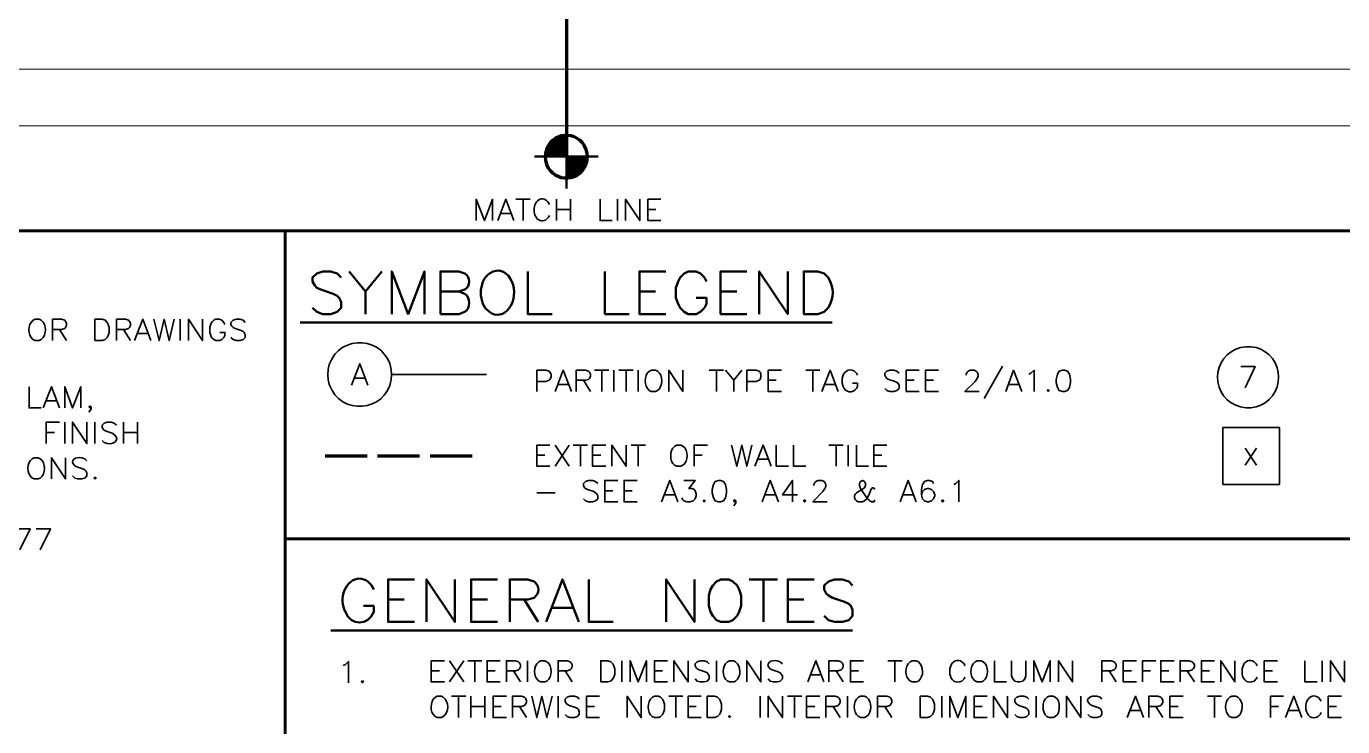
# Model space of a CAD drawing. Header units: inches. Extents: x 5 to 516, y -193 to 129.
# Drawn here: x 98.26 to 121.42, y 19.51 to 31.83 of the extents above; entities that cross this region are included whole.
import ezdxf

# ---------------------------------------------------------------- set-up
doc = ezdxf.new("R2010")
doc.units = ezdxf.units.IN
doc.header["$MEASUREMENT"] = 0
doc.linetypes.add('PDF_IMPORT', pattern=[1, 0.8, -0.2])
doc.layers.add('PDF_Geometry', color=7, linetype='Continuous')

msp = doc.modelspace()

# ---------------------------------------------------------------- linework, layer by layer
at = {"layer": 'PDF_Geometry', "lineweight": 70}
for points in [[(107.7603057, 94.4510047), (107.7603057, 29.5409993)], [(108.1103041, 29.4110026), (108.1269708, 29.474336), (108.1336375, 29.5410026), (108.1269708, 29.604336), (108.1103041, 29.6676693)], [(107.3903041, 29.604336), (107.3836374, 29.5410026), (107.3903041, 29.474336)]]:
    msp.add_lwpolyline(points, dxfattribs=at)
at = {"layer": 'PDF_Geometry', "lineweight": 15}
for points in [[(25.8702947, 31.0810011), (126.1436385, 31.0810011)], [(25.8702947, 30.0810011), (126.1436385, 30.0810011)]]:
    msp.add_lwpolyline(points, dxfattribs=at)
at = {"layer": 'PDF_Geometry', "lineweight": 50}
for points in [[(107.6103051, 29.8843356), (107.7603051, 29.8843356)], [(107.6503034, 29.9010016), (107.7603034, 29.9010016)], [(107.7603057, 30.1010019), (107.7603057, 28.9776686)], [(107.4003034, 29.6510016), (107.7603034, 29.6510016)], [(107.40364, 29.6643344), (107.7603067, 29.6643344)], [(107.4103064, 29.6810021), (107.7603064, 29.6810021)], [(107.4169728, 29.697668), (107.7603062, 29.697668)], [(107.4269724, 29.7110025), (107.7603057, 29.7110025)], [(107.4336388, 29.7276685), (107.7603055, 29.7276685)], [(107.4436384, 29.7443345), (107.7603051, 29.7443345)], [(107.453638, 29.7576673), (107.7603047, 29.7576673)], [(107.4669708, 29.774335), (107.7603041, 29.774335)], [(107.4803069, 29.7910027), (107.760307, 29.7910027)], [(107.4936397, 29.8043355), (107.7603064, 29.8043355)], [(107.5103057, 29.8210015), (107.7603057, 29.8210015)], [(107.5303049, 29.8376674), (107.7603049, 29.8376674)], [(107.5503041, 29.8510019), (107.7603041, 29.8510019)], [(107.5769731, 29.8676696), (107.7603064, 29.8676696)], [(107.1969716, 29.5410026), (108.3203049, 29.5410026)], [(107.3836374, 29.5710014), (107.7603041, 29.5710014)], [(107.3836374, 29.5543354), (107.7603041, 29.5543354)], [(107.3869706, 29.5876674), (107.760304, 29.5876674)], [(107.3903038, 29.6010019), (107.7603038, 29.6010019)], [(107.393637, 29.6176696), (107.7603037, 29.6176696)], [(107.3969736, 29.6343356), (107.760307, 29.6343356)], [(108.1336375, 29.524335), (107.7603041, 29.524335)], [(108.1336375, 29.5076673), (107.7603041, 29.5076673)], [(108.1303043, 29.4943345), (107.7603043, 29.4943345)], [(108.1269711, 29.4776685), (107.7603044, 29.4776685)], [(108.1269711, 29.4610025), (107.7603044, 29.4610025)], [(108.1203047, 29.447668), (107.7603047, 29.447668)], [(108.1169715, 29.431002), (107.7603048, 29.431002)], [(108.0736365, 29.3376674), (107.7603032, 29.3376674)], [(107.9069698, 29.197668), (107.7603032, 29.197668)], [(108.0503041, 29.3043354), (107.7603041, 29.3043354)], [(107.9669708, 29.2276685), (107.7603041, 29.2276685)], [(108.0369713, 29.2910026), (107.7603047, 29.2910026)], [(108.1136383, 29.4143343), (107.7603049, 29.4143343)], [(108.1069719, 29.4010016), (107.7603052, 29.4010016)], [(108.0236386, 29.2743349), (107.7603052, 29.2743349)], [(107.9403052, 29.2110025), (107.7603052, 29.2110025)], [(108.1003055, 29.3843356), (107.7603055, 29.3843356)], [(108.0936391, 29.3676696), (107.7603057, 29.3676696)], [(108.0069726, 29.2576673), (107.7603059, 29.2576673)], [(108.0836395, 29.3510019), (107.7603062, 29.3510019)], [(107.9869734, 29.2443345), (107.7603067, 29.2443345)], [(108.0636403, 29.3210014), (107.760307, 29.3210014)], [(107.8669715, 29.181002), (107.7603048, 29.181002)], [(103.7936374, 27.4143342), (103.7236374, 27.4843342), (103.6169707, 27.5210009), (103.4736374, 27.5210009), (103.3669707, 27.4843342), (103.2936374, 27.4143342), (103.2936374, 27.3410008), (103.330304, 27.2710008), (103.3669707, 27.2343342), (103.4369707, 27.2010008), (103.6536374, 27.1276675), (103.7236374, 27.0910008), (103.7603041, 27.0576675), (103.7936374, 26.9843342), (103.7936374, 26.8776675), (103.7236374, 26.8076675), (103.6169707, 26.7710008), (103.4736374, 26.7710008), (103.3669707, 26.8076675), (103.2936374, 26.8776675)], [(103.9369717, 27.5210016), (104.2236384, 27.1643349), (104.2236384, 26.7710015)], [(104.5103055, 27.5210016), (104.2236388, 27.1643349)], [(104.6869718, 26.7710015), (104.6869718, 27.5210016), (104.9736384, 26.7710015), (105.2603051, 27.5210016), (105.2603051, 26.7710015)], [(105.5436375, 26.7710015), (105.5436375, 27.5210016), (105.8669709, 27.5210016), (105.9736376, 27.4843349)], [(106.4736371, 27.5210016), (106.4036371, 27.4843349)], [(107.0803062, 27.5210016), (107.0803062, 26.7710015), (107.5103063, 26.7710015)], [(108.4369721, 27.5210016), (108.4369721, 26.7710015), (108.8669721, 26.7710015)], [(109.5103045, 26.7710015), (109.0436378, 26.7710015), (109.0436378, 27.5210016), (109.5103045, 27.5210016)], [(110.2236374, 27.3410004), (110.1869707, 27.4143338), (110.1169707, 27.4843338), (110.0436374, 27.5210005), (109.9036374, 27.5210005), (109.830304, 27.4843338), (109.760304, 27.4143338), (109.7236373, 27.3410004), (109.6869707, 27.2343338), (109.6869707, 27.0576671), (109.7236373, 26.9510004), (109.760304, 26.8776671), (109.830304, 26.8076671), (109.9036374, 26.7710004), (110.0436374, 26.7710004), (110.1169707, 26.8076671), (110.1869707, 26.8776671), (110.2236374, 26.9510004), (110.2236374, 27.0576671), (110.0436374, 27.0576671)], [(110.9369708, 26.7710015), (110.4736374, 26.7710015), (110.4736374, 27.5210016), (110.9369708, 27.5210016)], [(111.1536403, 26.7710015), (111.1536403, 27.5210016), (111.6536403, 26.7710015), (111.6536403, 27.5210016)], [(112.3669724, 26.8776682), (112.293639, 26.8076682), (112.1869724, 26.7710015), (111.9369723, 26.7710015), (111.9369723, 27.5210016), (112.1869724, 27.5210016), (112.293639, 27.4843349), (112.3669724, 27.4143349)], [(105.9736376, 27.2010016), (105.8669709, 27.1643349), (105.5436375, 27.1643349)], [(105.8669713, 27.1643342), (105.973638, 27.1276675)], [(109.0436378, 27.1643342), (109.3303045, 27.1643342)], [(110.4736374, 27.1643342), (110.7603041, 27.1643342)], [(105.973638, 26.8076675), (105.8669713, 26.7710008), (105.543638, 26.7710008)], [(103.0769727, 26.6210026), (112.43364, 26.6210026)], [(105.0836378, 21.3510012), (104.6203044, 21.3510012), (104.6203044, 22.1010013), (105.0836378, 22.1010013)], [(105.2969707, 21.3510012), (105.2969707, 22.1010013), (105.7969708, 21.3510012), (105.7969708, 22.1010013)], [(106.5469727, 21.3510012), (106.0836394, 21.3510012), (106.0836394, 22.1010013), (106.5469727, 22.1010013)], [(106.7636389, 21.3510012), (106.7636389, 22.1010013), (107.0836389, 22.1010013), (107.1903056, 22.0643346)], [(107.40364, 21.3510012), (107.6903067, 22.1010013), (107.9769734, 21.3510012)], [(108.1536401, 22.1010013), (108.1536401, 21.3510012), (108.5836401, 21.3510012)], [(109.5136391, 21.3510012), (109.5136391, 22.1010013), (110.0136391, 21.3510012), (110.0136391, 22.1010013)], [(110.9769706, 22.1010013), (111.4769707, 22.1010013)], [(111.2269707, 22.1010013), (111.2269707, 21.3510012)], [(112.120307, 21.3510012), (111.6536403, 21.3510012), (111.6536403, 22.1010013), (112.120307, 22.1010013)], [(112.7969713, 21.9943339), (112.7269713, 22.0643339), (112.6203046, 22.1010006), (112.4769713, 22.1010006), (112.3703046, 22.0643339), (112.2969713, 21.9943339), (112.2969713, 21.9210005), (112.333638, 21.8510005), (112.3703046, 21.8143339), (112.4403046, 21.7776672), (112.653638, 21.7076672), (112.7269713, 21.6710005), (112.763638, 21.6343339), (112.7969713, 21.5643339), (112.7969713, 21.4576672), (112.7269713, 21.3843338), (112.6203046, 21.3510005), (112.4769713, 21.3510005), (112.3703046, 21.3843338), (112.2969713, 21.4576672)], [(107.1903056, 21.7776679), (107.0836389, 21.7443346), (106.7636389, 21.7443346)], [(104.3703044, 21.5276668), (104.3703044, 21.6343335), (104.1903044, 21.6343335)], [(104.6203044, 21.7443339), (104.9036378, 21.7443339)], [(106.0836394, 21.7443339), (106.370306, 21.7443339)], [(107.0136389, 21.7443339), (107.2636389, 21.3510005)], [(107.5136389, 21.6010013), (107.8703056, 21.6010013)], [(111.6536403, 21.7443339), (111.940307, 21.7443339)], [(103.6136379, 21.2010023), (112.7936389, 21.2010023)]]:
    msp.add_lwpolyline(points, dxfattribs=at)
for points in [[(108.1336391, 29.5410026), (107.7603057, 29.5410026)], [(110.4769706, 22.1010013), (110.4036373, 22.0643346), (110.3336372, 21.9943346), (110.2969706, 21.9210013), (110.2636372, 21.8143346), (110.2636372, 21.6343346), (110.2969706, 21.5276679), (110.3336372, 21.4576679), (110.4036373, 21.3843346), (110.4769706, 21.3510012), (110.6203039, 21.3510012), (110.6903039, 21.3843346), (110.7636373, 21.4576679), (110.7969706, 21.5276679), (110.8336373, 21.6343346), (110.8336373, 21.8143346), (110.7969706, 21.9210013), (110.7636373, 21.9943346), (110.6903039, 22.0643346), (110.6203039, 22.1010013)]]:
    msp.add_lwpolyline(points, close=True, dxfattribs=at)
at = {"layer": 'PDF_Geometry', "lineweight": 35}
for points in [[(106.1736391, 28.4143343), (106.1736391, 28.791001), (106.3169724, 28.4143343), (106.4603058, 28.791001), (106.4603058, 28.4143343)], [(106.550304, 28.4143343), (106.6936374, 28.791001), (106.8336374, 28.4143343)], [(106.8703046, 28.7910026), (107.1203046, 28.7910026)], [(106.9969729, 28.7910026), (106.9969729, 28.4143359)], [(107.5836395, 28.7910026), (107.5836395, 28.4143359)], [(107.8336395, 28.7910026), (107.8336395, 28.4143359)], [(108.3536387, 28.7910026), (108.3536387, 28.4143359), (108.5669721, 28.4143359)], [(108.6569699, 28.7910026), (108.6569699, 28.4143359)], [(108.8003042, 28.4143343), (108.8003042, 28.791001), (109.0503042, 28.4143343), (109.0503042, 28.791001)], [(109.4236385, 28.4143343), (109.1936385, 28.4143343), (109.1936385, 28.791001), (109.4236385, 28.791001)], [(106.6036386, 28.5410026), (106.7803053, 28.5410026)], [(107.5836395, 28.6110014), (107.8336395, 28.6110014)], [(109.1936385, 28.6110014), (109.3336385, 28.6110014)], [(98.5169724, 26.6610002), (98.483639, 26.6776669), (98.4103057, 26.6776669), (98.373639, 26.6610002), (98.3403057, 26.6243336)], [(98.7136369, 26.3043352), (98.7136369, 26.6776685), (98.8736369, 26.6776685), (98.9303035, 26.6610019), (98.9469702, 26.6410019), (98.9636369, 26.6076685), (98.9636369, 26.5710019), (98.9469702, 26.5343352), (98.9303035, 26.5176685), (98.8736369, 26.5010019), (98.7136369, 26.5010019)], [(99.8403052, 26.3043352), (99.8403052, 26.6776685), (100.0003053, 26.6776685), (100.0536386, 26.6610019), (100.0703053, 26.6410019), (100.0903053, 26.6076685), (100.0903053, 26.5710019), (100.0703053, 26.5343352), (100.0536386, 26.5176685), (100.0003053, 26.5010019), (99.8403052, 26.5010019)], [(100.1603058, 26.3043352), (100.3036392, 26.6776685), (100.4469725, 26.3043352)], [(100.5003056, 26.6776669), (100.5903056, 26.3043336), (100.6803056, 26.6776669), (100.7669723, 26.3043336), (100.8569723, 26.6776669)], [(100.963637, 26.6776669), (100.963637, 26.3043336)], [(101.1069713, 26.3043352), (101.1069713, 26.6776685), (101.3569714, 26.3043352), (101.3569714, 26.6776685)], [(101.7503057, 26.5876672), (101.733639, 26.6243339), (101.6969723, 26.6610005)], [(102.1069714, 26.6243357), (102.0703047, 26.6610024), (102.0169714, 26.6776691), (101.9469714, 26.6776691), (101.8936381, 26.6610024), (101.8569714, 26.6243357), (101.8569714, 26.5876691), (101.8736381, 26.5543357), (101.8936381, 26.5343357), (101.9303047, 26.5176691), (102.0369714, 26.4810024), (102.0703047, 26.4643357), (102.0903047, 26.4476691), (102.1069714, 26.4110024), (102.1069714, 26.3576691), (102.0703047, 26.3210024), (102.0169714, 26.3043357), (101.9469714, 26.3043357), (101.8936381, 26.3210024), (101.8569714, 26.3576691)], [(98.8403052, 26.5010006), (98.9636385, 26.304334)], [(99.963637, 26.5010006), (100.0903036, 26.304334)], [(100.213637, 26.4276669), (100.393637, 26.4276669)], [(101.483639, 26.5343338), (101.483639, 26.4476672), (101.5003057, 26.3910005), (101.5169723, 26.3576672), (101.553639, 26.3210005), (101.5903057, 26.3043338), (101.6603057, 26.3043338), (101.6969723, 26.3210005), (101.733639, 26.3576672), (101.7503057, 26.3910005), (101.7503057, 26.4476672), (101.6603057, 26.4476672)], [(98.4103057, 26.3043336), (98.483639, 26.3043336), (98.5169724, 26.3210002)], [(103.58697, 25.5310023), (103.56697, 25.617669), (103.5603034, 25.707669), (103.56697, 25.7943357), (103.58697, 25.8810024)], [(103.9803067, 25.5176682), (104.12364, 25.8943349), (104.2669734, 25.5176682)], [(104.6769701, 25.7943357), (104.6836367, 25.707669), (104.6769701, 25.617669)], [(107.2403031, 25.4076676), (107.2403031, 25.781001), (107.4003031, 25.781001), (107.4536365, 25.7643343), (107.4703031, 25.7476677), (107.4903031, 25.711001), (107.4903031, 25.6576676), (107.4703031, 25.621001), (107.4536365, 25.6043343), (107.4003031, 25.5843343), (107.2403031, 25.5843343)], [(107.5603037, 25.4076676), (107.703637, 25.781001), (107.8469704, 25.4076676)], [(107.9336388, 25.4076676), (107.9336388, 25.781001), (108.0969722, 25.781001), (108.1503055, 25.7643343), (108.1669722, 25.7476677), (108.1836388, 25.711001), (108.1836388, 25.6743343), (108.1669722, 25.6376676), (108.1503055, 25.621001), (108.0969722, 25.6043343), (107.9336388, 25.6043343)], [(108.2569726, 25.7810011), (108.5069726, 25.7810011)], [(108.3803043, 25.7810011), (108.3803043, 25.4076677)], [(108.5969723, 25.7810011), (108.5969723, 25.4076677)], [(108.6836389, 25.7810011), (108.9336389, 25.7810011)], [(108.8103038, 25.7810011), (108.8103038, 25.4076677)], [(109.0236386, 25.7810011), (109.0236386, 25.4076677)], [(109.3636393, 25.7643344), (109.3269727, 25.7810011), (109.2569727, 25.7810011), (109.220306, 25.7643344), (109.1836393, 25.7276677)], [(109.5603039, 25.4076676), (109.5603039, 25.781001), (109.8103039, 25.4076676), (109.8103039, 25.781001)], [(110.2736387, 25.7810011), (110.5236388, 25.7810011)], [(110.4003037, 25.7810011), (110.4003037, 25.4076677)], [(110.5603039, 25.7810011), (110.7036373, 25.6043344), (110.7036373, 25.4076677)], [(110.8469725, 25.7810011), (110.7036392, 25.6043344)], [(110.9336391, 25.4076676), (110.9336391, 25.781001), (111.0969724, 25.781001), (111.1503057, 25.7643343), (111.1669724, 25.7476677), (111.1836391, 25.711001), (111.1836391, 25.6576676), (111.1669724, 25.621001), (111.1503057, 25.6043343), (111.0969724, 25.5843343), (110.9336391, 25.5843343)], [(111.5436373, 25.4076676), (111.310304, 25.4076676), (111.310304, 25.781001), (111.5436373, 25.781001)], [(111.9703043, 25.7810011), (112.2203043, 25.7810011)], [(112.0969726, 25.7810011), (112.0969726, 25.4076677)], [(112.2569729, 25.4076676), (112.4003063, 25.781001), (112.5436396, 25.4076676)], [(112.8803047, 25.6943345), (112.863638, 25.7276679), (112.8269713, 25.7643345)], [(113.6136387, 25.7276682), (113.5769721, 25.7643349), (113.5236387, 25.7810015), (113.4536387, 25.7810015), (113.4003054, 25.7643349), (113.3636387, 25.7276682), (113.3636387, 25.6943349), (113.3803054, 25.6576682), (113.4003054, 25.6376682), (113.4336387, 25.6210015), (113.5436387, 25.5843349), (113.5769721, 25.5676682), (113.5969721, 25.5510015), (113.6136387, 25.5143348), (113.6136387, 25.4610015), (113.5769721, 25.4243348), (113.5236387, 25.4076682), (113.4536387, 25.4076682), (113.4003054, 25.4243348), (113.3636387, 25.4610015)], [(113.9703037, 25.4076676), (113.7403036, 25.4076676), (113.7403036, 25.781001), (113.9703037, 25.781001)], [(114.3103069, 25.4076676), (114.0769736, 25.4076676), (114.0769736, 25.781001), (114.3103069, 25.781001)], [(114.7936383, 25.6943345), (114.7936383, 25.7110012), (114.810305, 25.7476679), (114.8269716, 25.7643345), (114.8636383, 25.7810012), (114.9336383, 25.7810012), (114.970305, 25.7643345), (114.990305, 25.7476679), (115.0069716, 25.7110012), (115.0069716, 25.6743345), (114.990305, 25.6376679), (114.9536383, 25.5843345), (114.7736383, 25.4076678), (115.0236383, 25.4076678)], [(115.4336394, 25.8543348), (115.1136394, 25.2810014)], [(115.4903038, 25.4076676), (115.6303038, 25.781001), (115.7736371, 25.4076676)], [(115.9003041, 25.7110022), (115.9336374, 25.7276689), (115.9903041, 25.7810022), (115.9903041, 25.4076688)], [(119.7036389, 25.4710018), (119.8803056, 25.8443351), (119.6303056, 25.8443351)], [(98.3036366, 25.491001), (98.3036366, 25.1176676), (98.5169699, 25.1176676)], [(98.5536366, 25.1176692), (98.6969699, 25.4910026), (98.8403033, 25.1176692)], [(98.9303049, 25.1176692), (98.9303049, 25.4910026), (99.0703049, 25.1176692), (99.2136383, 25.4910026), (99.2136383, 25.1176692)], [(104.0336378, 25.6443349), (104.2103045, 25.6443349)], [(106.3536386, 25.707669), (104.6836385, 25.707669)], [(107.6136383, 25.531001), (107.7936383, 25.531001)], [(108.0603037, 25.6043348), (108.1836371, 25.4076681)], [(111.310304, 25.6043348), (111.4536373, 25.6043348)], [(112.3103041, 25.531001), (112.4903041, 25.531001)], [(112.613638, 25.6376679), (112.613638, 25.5510012), (112.6303046, 25.4976678)], [(112.863638, 25.4610012), (112.8803047, 25.4976678), (112.8803047, 25.5510012), (112.793638, 25.5510012)], [(113.7403036, 25.6043348), (113.8803037, 25.6043348)], [(114.0769736, 25.6043348), (114.2203069, 25.6043348)], [(115.5436383, 25.531001), (115.720305, 25.531001)], [(109.2569727, 25.4076677), (109.3269727, 25.4076677), (109.3636393, 25.4243344)], [(98.6069711, 25.2410009), (98.7869712, 25.2410009)], [(99.3936364, 25.1343352), (99.3736364, 25.1176686), (99.3569697, 25.1343352), (99.3736364, 25.1510019), (99.3936364, 25.1343352), (99.3936364, 25.0976686), (99.3736364, 25.0643352), (99.3569697, 25.0443352)], [(98.6069711, 24.4910009), (98.6069711, 24.8676676), (98.8403045, 24.8676676)], [(98.9303049, 24.8676692), (98.9303049, 24.4910025)], [(99.070306, 24.4910009), (99.070306, 24.8676676), (99.320306, 24.4910009), (99.320306, 24.8676676)], [(99.4636369, 24.8676692), (99.4636369, 24.4910025)], [(99.8403052, 24.8143347), (99.8036386, 24.847668), (99.7503052, 24.867668), (99.6803052, 24.867668), (99.6236386, 24.847668), (99.5903052, 24.8143347), (99.5903052, 24.777668), (99.6069719, 24.7410013), (99.6236386, 24.7243346), (99.6603052, 24.707668), (99.7669719, 24.6710013)], [(99.963637, 24.8676692), (99.963637, 24.4910025)], [(100.213637, 24.8676692), (100.213637, 24.4910025)], [(98.6069711, 24.687668), (98.7503045, 24.687668)], [(99.963637, 24.687668), (100.213637, 24.687668)], [(99.6803052, 24.4910013), (99.6236386, 24.5110013), (99.5903052, 24.5443346)], [(107.4703031, 24.0910002), (107.2403031, 24.0910002), (107.2403031, 24.4643335), (107.4703031, 24.4643335)], [(107.5603037, 24.4643353), (107.8103037, 24.0910019)], [(107.8103037, 24.4643353), (107.5603037, 24.0910019)], [(107.8803043, 24.4643353), (108.1303043, 24.4643353)], [(108.0069726, 24.4643353), (108.0069726, 24.0910019)], [(108.4536374, 24.0910002), (108.220304, 24.0910002), (108.220304, 24.4643335), (108.4536374, 24.4643335)], [(108.5603038, 24.0910002), (108.5603038, 24.4643335), (108.8103038, 24.0910002), (108.8103038, 24.4643335)], [(108.9003035, 24.4643353), (109.1503036, 24.4643353)], [(109.0236386, 24.4643353), (109.0236386, 24.0910019)], [(109.8103048, 24.4476686), (109.7736382, 24.4643353), (109.7036381, 24.4643353), (109.6669715, 24.4476686), (109.6303048, 24.411002)], [(110.0069727, 24.0910002), (110.0069727, 24.4643335), (110.2403061, 24.4643335)], [(110.6669731, 24.4643353), (110.7569731, 24.0910019), (110.8469731, 24.4643353), (110.9336397, 24.0910019), (111.0236397, 24.4643353)], [(111.0769734, 24.0910002), (111.2203067, 24.4643335), (111.36364, 24.0910002)], [(111.4536383, 24.4643353), (111.4536383, 24.0910019), (111.6669716, 24.0910019)], [(111.7569729, 24.4643353), (111.7569729, 24.0910019), (111.9703062, 24.0910019)], [(112.3803046, 24.4643353), (112.6303046, 24.4643353)], [(112.5069729, 24.4643353), (112.5069729, 24.0910019)], [(112.7203044, 24.4643353), (112.7203044, 24.0910019)], [(112.8636387, 24.4643353), (112.8636387, 24.0910019), (113.076972, 24.0910019)], [(113.4003066, 24.0910002), (113.1669733, 24.0910002), (113.1669733, 24.4643335), (113.4003066, 24.4643335)], [(119.7036389, 24.4110007), (119.903639, 24.1110007)], [(119.9036393, 24.4110007), (119.7036393, 24.1110007)], [(98.500303, 24.2243342), (98.4636363, 24.2410009), (98.3936363, 24.2410009), (98.3569696, 24.2243342), (98.320303, 24.1876675)], [(98.6969709, 23.8676691), (98.6969709, 24.2410025), (98.9469709, 23.8676691), (98.9469709, 24.2410025)], [(99.1069727, 24.097668), (99.1436393, 24.0810013), (99.250306, 24.0443347), (99.2869727, 24.027668), (99.3036394, 24.0110013), (99.320306, 23.9743347), (99.320306, 23.9210013), (99.2869727, 23.8843346), (99.2336393, 23.867668), (99.160306, 23.867668), (99.1069727, 23.8843346), (99.070306, 23.9210013)], [(99.320306, 24.187668), (99.2869727, 24.2243347), (99.2336393, 24.2410013)], [(107.2403031, 24.287669), (107.3803031, 24.287669)], [(108.220304, 24.287669), (108.3636374, 24.287669)], [(109.7036381, 24.0910019), (109.7736382, 24.0910019), (109.8103048, 24.1076686)], [(110.0069727, 24.287669), (110.1503061, 24.287669)], [(111.1303045, 24.2143353), (111.3103045, 24.2143353)], [(113.1669733, 24.287669), (113.3103066, 24.287669)], [(98.3936363, 23.8676675), (98.4636363, 23.8676675), (98.500303, 23.8843342)], [(108.3103038, 23.787669), (108.2736371, 23.8210023), (108.2203037, 23.8410023), (108.1503037, 23.8410023), (108.0969704, 23.8210023), (108.0603037, 23.787669), (108.0603037, 23.7510023), (108.0769704, 23.7143357), (108.0969704, 23.697669), (108.1303037, 23.6810023), (108.2403037, 23.6443356), (108.2736371, 23.6243356), (108.2936371, 23.607669), (108.3103038, 23.5710023), (108.3103038, 23.517669), (108.2736371, 23.4843356), (108.2203037, 23.4643356), (108.1503037, 23.4643356), (108.0969704, 23.4843356), (108.0603037, 23.517669)], [(108.6669722, 23.4643352), (108.4336389, 23.4643352), (108.4336389, 23.8410019), (108.6669722, 23.8410019)], [(108.4336389, 23.6610007), (108.5769722, 23.6610007)], [(109.006972, 23.4643352), (108.7736386, 23.4643352), (108.7736386, 23.8410019), (109.006972, 23.8410019)], [(108.7736386, 23.6610007), (108.916972, 23.6610007)], [(109.4336389, 23.4643352), (109.5769723, 23.8410019), (109.7203056, 23.4643352)], [(109.8269733, 23.8410002), (110.0236399, 23.8410002), (109.9169733, 23.6976668), (109.9703066, 23.6976668), (110.0069733, 23.6810001), (110.0236399, 23.6610001), (110.0436399, 23.6076668), (110.0436399, 23.5710001), (110.0236399, 23.5176668), (109.9903066, 23.4843335), (109.9336399, 23.4643335), (109.8803066, 23.4643335), (109.8269733, 23.4843335), (109.8103066, 23.5010001), (109.7936399, 23.5376668)], [(111.2036383, 23.4643352), (111.3469716, 23.8410019), (111.490305, 23.4643352)], [(111.7403035, 23.4643335), (111.7403035, 23.8410002), (111.5603035, 23.5910001), (111.8269702, 23.5910001)], [(112.1136386, 23.7510004), (112.1136386, 23.7676671), (112.1303053, 23.8043338), (112.1503053, 23.8210004), (112.1836386, 23.8410004), (112.256972, 23.8410004), (112.2936386, 23.8210004), (112.3103053, 23.8043338), (112.326972, 23.7676671), (112.326972, 23.7343338), (112.3103053, 23.6976671), (112.2736386, 23.6443337), (112.0969719, 23.4643337), (112.346972, 23.4643337)], [(113.1836392, 23.6810016), (113.1836392, 23.6976682), (113.1669726, 23.7143349), (113.1503059, 23.7143349), (113.1303059, 23.6976682), (113.1136392, 23.6610016), (113.0769726, 23.5710016), (113.0436392, 23.5176682), (113.0069726, 23.4843349), (112.9703059, 23.4643349), (112.9003059, 23.4643349), (112.8636392, 23.4843349), (112.8469725, 23.5010016), (112.8269725, 23.5376682), (112.8269725, 23.5710016), (112.8469725, 23.6076682), (112.8636392, 23.6243349), (112.9903059, 23.6976682), (113.0069726, 23.7143349), (113.0236392, 23.7510016), (113.0236392, 23.7876682), (113.0069726, 23.8210016), (112.9703059, 23.8410016), (112.9336392, 23.8210016), (112.9169726, 23.7876682), (112.9169726, 23.7510016), (112.9336392, 23.6976682), (112.9703059, 23.6443349), (113.0603059, 23.5176682), (113.0969726, 23.4843349), (113.1303059, 23.4643349), (113.1669726, 23.4643349), (113.1836392, 23.4843349), (113.1836392, 23.5010016)], [(113.6303047, 23.4643352), (113.7736381, 23.8410019), (113.9169714, 23.4643352)], [(114.2203045, 23.787669), (114.2036378, 23.8210023), (114.1503045, 23.8410023), (114.1136378, 23.8410023), (114.0603045, 23.8210023), (114.0236378, 23.767669), (114.0069711, 23.6810023), (114.0069711, 23.5910023), (114.0236378, 23.517669), (114.0603045, 23.4843356), (114.1136378, 23.4643356), (114.1303045, 23.4643356), (114.1836378, 23.4843356), (114.2203045, 23.517669), (114.2403045, 23.5710023), (114.2403045, 23.5910023), (114.2203045, 23.6443356), (114.1836378, 23.6810023), (114.1303045, 23.697669), (114.1136378, 23.697669), (114.0603045, 23.6810023), (114.0236378, 23.6443356), (114.0069711, 23.5910023)], [(114.5769736, 23.7676681), (114.6136403, 23.7876681), (114.6669736, 23.8410014), (114.6669736, 23.4643348)], [(107.2403031, 23.6243355), (107.5603032, 23.6243355)], [(109.4903033, 23.5910001), (109.66697, 23.5910001)], [(110.7403034, 23.4843344), (110.7203034, 23.4643344), (110.7036367, 23.4843344), (110.7203034, 23.5010011), (110.7403034, 23.4843344), (110.7403034, 23.4476677), (110.7203034, 23.4110011), (110.7036367, 23.3943344)], [(111.2569728, 23.5910001), (111.4336395, 23.5910001)], [(113.6836393, 23.5910001), (113.8636393, 23.5910001)], [(98.1436363, 22.617669), (98.320303, 22.9910024), (98.0703029, 22.9910024)], [(98.5003054, 22.617669), (98.6803054, 22.9910024), (98.4303054, 22.9910024)], [(103.8336392, 20.5843335), (103.8703058, 20.6043335), (103.9236392, 20.6576668), (103.9236392, 20.2810001)], [(105.6136374, 20.2943351), (105.3803041, 20.2943351), (105.3803041, 20.6676685), (105.6136374, 20.6676685)], [(105.7036378, 20.6676668), (105.9536378, 20.2943335)], [(105.9536378, 20.6676668), (105.7036378, 20.2943335)], [(106.0236384, 20.6676668), (106.2736384, 20.6676668)], [(106.1503033, 20.6676668), (106.1503033, 20.2943335)], [(106.5936382, 20.2943351), (106.3636382, 20.2943351), (106.3636382, 20.6676685), (106.5936382, 20.6676685)], [(106.7036379, 20.2943351), (106.7036379, 20.6676685), (106.8636379, 20.6676685), (106.9169713, 20.6510018), (106.9336379, 20.6310018), (106.9536379, 20.5976685), (106.9536379, 20.5610018), (106.9336379, 20.5243351), (106.9169713, 20.5076685), (106.8636379, 20.4910018), (106.7036379, 20.4910018)], [(107.076973, 20.6676668), (107.076973, 20.2943335)], [(107.4169703, 20.6510002), (107.3803037, 20.6676668), (107.3103037, 20.6676668), (107.273637, 20.6510002), (107.2369703, 20.6143335)], [(107.6136383, 20.2943351), (107.6136383, 20.6676685), (107.7736383, 20.6676685), (107.8269716, 20.6510018), (107.8436383, 20.6310018), (107.8636383, 20.5976685), (107.8636383, 20.5610018), (107.8436383, 20.5243351), (107.8269716, 20.5076685), (107.7736383, 20.4910018), (107.6136383, 20.4910018)], [(108.7369734, 20.6676668), (108.7369734, 20.2943335)], [(108.8803043, 20.2943351), (108.8803043, 20.6676685), (109.0236377, 20.2943351), (109.166971, 20.6676685), (109.166971, 20.2943351)], [(109.5403039, 20.2943351), (109.3103038, 20.2943351), (109.3103038, 20.6676685), (109.5403039, 20.6676685)], [(109.6503036, 20.2943351), (109.6503036, 20.6676685), (109.9003036, 20.2943351), (109.9003036, 20.6676685)], [(110.2736387, 20.614334), (110.2369721, 20.6510006), (110.1836387, 20.6676673), (110.1136387, 20.6676673), (110.0603054, 20.6510006), (110.0236387, 20.614334), (110.0236387, 20.5776673), (110.0403054, 20.544334), (110.0603054, 20.524334), (110.0936387, 20.5076673), (110.2036387, 20.4710006), (110.2369721, 20.454334), (110.2569721, 20.434334), (110.2736387, 20.4010006), (110.2736387, 20.3476673), (110.2369721, 20.3110006), (110.1836387, 20.294334), (110.1136387, 20.294334), (110.0603054, 20.3110006), (110.0236387, 20.3476673)], [(110.4003037, 20.6676668), (110.4003037, 20.2943335)], [(110.7369712, 20.6510002), (110.7036378, 20.6676668), (110.6303045, 20.6676668), (110.5936378, 20.6510002), (110.5603045, 20.6143335)], [(110.9336391, 20.2943351), (110.9336391, 20.6676685), (111.1836391, 20.2943351), (111.1836391, 20.6676685)], [(111.560304, 20.614334), (111.5236373, 20.6510006), (111.470304, 20.6676673)], [(112.0069729, 20.2943351), (112.1503062, 20.6676685), (112.2903062, 20.2943351)], [(112.3803046, 20.2943351), (112.3803046, 20.6676685), (112.5403046, 20.6676685), (112.593638, 20.6510018), (112.613638, 20.6310018), (112.6303046, 20.5976685), (112.6303046, 20.5610018), (112.613638, 20.5243351), (112.593638, 20.5076685), (112.5403046, 20.4910018), (112.3803046, 20.4910018)], [(112.986973, 20.2943351), (112.7569729, 20.2943351), (112.7569729, 20.6676685), (112.986973, 20.6676685)], [(113.4169733, 20.6676668), (113.6669733, 20.6676668)], [(113.540305, 20.6676668), (113.540305, 20.2943335)], [(113.9536396, 20.6510002), (113.9169729, 20.6676668), (113.8436396, 20.6676668), (113.8103062, 20.6510002), (113.7736396, 20.6143335)], [(115.0936406, 20.6510002), (115.0603073, 20.6676668), (114.9869739, 20.6676668), (114.9536406, 20.6510002), (114.9169739, 20.6143335)], [(115.2903051, 20.6676668), (115.2903051, 20.2943335), (115.5069718, 20.2943335)], [(115.5936397, 20.6676668), (115.5936397, 20.4010002), (115.6136397, 20.3476668), (115.6503064, 20.3110001), (115.7036397, 20.2943335), (115.736973, 20.2943335), (115.7903064, 20.3110001), (115.8269731, 20.3476668), (115.8436397, 20.4010002), (115.8436397, 20.6676668)], [(115.986974, 20.2943351), (115.986974, 20.6676685), (116.1303074, 20.2943351), (116.2736407, 20.6676685), (116.2736407, 20.2943351)], [(116.4169735, 20.2943351), (116.4169735, 20.6676685), (116.6669735, 20.2943351), (116.6669735, 20.6676685)], [(117.1836396, 20.2943351), (117.1836396, 20.6676685), (117.3436396, 20.6676685), (117.4003062, 20.6510018), (117.4169729, 20.6310018), (117.4336396, 20.5976685), (117.4336396, 20.5610018), (117.4169729, 20.5243351), (117.4003062, 20.5076685), (117.3436396, 20.4910018), (117.1836396, 20.4910018)], [(117.7903045, 20.2943351), (117.5603045, 20.2943351), (117.5603045, 20.6676685), (117.7903045, 20.6676685)], [(117.9003043, 20.2943351), (117.9003043, 20.6676685), (118.1303043, 20.6676685)], [(118.4536382, 20.2943351), (118.2203048, 20.2943351), (118.2203048, 20.6676685), (118.4536382, 20.6676685)], [(118.5603063, 20.2943351), (118.5603063, 20.6676685), (118.7203063, 20.6676685), (118.7736396, 20.6510018), (118.7903063, 20.6310018), (118.8103063, 20.5976685), (118.8103063, 20.5610018), (118.7903063, 20.5243351), (118.7736396, 20.5076685), (118.7203063, 20.4910018), (118.5603063, 20.4910018)], [(119.1669731, 20.2943351), (118.9336397, 20.2943351), (118.9336397, 20.6676685), (119.1669731, 20.6676685)], [(119.2736395, 20.2943351), (119.2736395, 20.6676685), (119.5236395, 20.2943351), (119.5236395, 20.6676685)], [(120.2736389, 20.2943351), (120.0403055, 20.2943351), (120.0403055, 20.6676685), (120.2736389, 20.6676685)], [(120.7569736, 20.6676668), (120.7569736, 20.2943335), (120.9703069, 20.2943335)], [(121.0603065, 20.6676668), (121.0603065, 20.2943335)], [(121.2036391, 20.2943351), (121.2036391, 20.6676685), (121.4536391, 20.2943351), (121.4536391, 20.6676685)], [(105.3803041, 20.4910006), (105.5236374, 20.4910006)], [(106.3636382, 20.4910006), (106.5069715, 20.4910006)], [(106.826973, 20.4910006), (106.9536397, 20.2943339)], [(107.7369734, 20.4910006), (107.86364, 20.2943339)], [(109.3103038, 20.4910006), (109.4536372, 20.4910006)], [(111.3436373, 20.524334), (111.380304, 20.5076673), (111.4869707, 20.4710006), (111.5236373, 20.454334), (111.540304, 20.434334), (111.560304, 20.4010006), (111.560304, 20.3476673), (111.5236373, 20.3110006), (111.470304, 20.294334), (111.400304, 20.294334), (111.3436373, 20.3110006), (111.310304, 20.3476673)], [(112.0603041, 20.4176668), (112.2369707, 20.4176668)], [(112.5069729, 20.4910006), (112.6303063, 20.2943339)], [(112.7569729, 20.4910006), (112.9003063, 20.4910006)], [(117.3103045, 20.4910006), (117.4336378, 20.2943339)], [(117.5603045, 20.4910006), (117.7036378, 20.4910006)], [(117.9003043, 20.4910006), (118.0403043, 20.4910006)], [(118.2203048, 20.4910006), (118.3636382, 20.4910006)], [(118.6836397, 20.4910006), (118.8103064, 20.2943339)], [(118.9336397, 20.4910006), (119.076973, 20.4910006)], [(120.0403055, 20.4910006), (120.1836389, 20.4910006)], [(107.3103037, 20.2943335), (107.3803037, 20.2943335), (107.4169703, 20.3110001)], [(110.6303045, 20.2943335), (110.7036378, 20.2943335), (110.7369712, 20.3110001)], [(113.8436396, 20.2943335), (113.9169729, 20.2943335), (113.9536396, 20.3110001)], [(114.7203058, 20.3110004), (114.7569724, 20.3476671), (114.7736391, 20.3810004)], [(114.9869739, 20.2943335), (115.0603073, 20.2943335), (115.0936406, 20.3110001)], [(119.8636405, 20.3110004), (119.9003071, 20.3476671), (119.9169738, 20.3810004)], [(105.5936399, 20.0243351), (105.5603065, 20.0443351), (105.4869732, 20.0443351), (105.4536398, 20.0243351), (105.4169732, 19.9910017)], [(105.7369732, 20.0443351), (105.9869732, 20.0443351)], [(105.8636381, 20.0443351), (105.8636381, 19.6676684)], [(106.076973, 20.0443351), (106.076973, 19.6676684)], [(106.326973, 20.0443351), (106.326973, 19.6676684)], [(106.7036372, 19.6676668), (106.4703039, 19.6676668), (106.4703039, 20.0443335), (106.7036372, 20.0443335)], [(106.8103036, 19.6676668), (106.8103036, 20.0443335), (106.9703036, 20.0443335), (107.023637, 20.0243335), (107.0403037, 20.0076668), (107.0603037, 19.9710001), (107.0603037, 19.9343335), (107.0403037, 19.9010001), (107.023637, 19.8810001), (106.9703036, 19.8643334), (106.8103036, 19.8643334)], [(107.1503034, 20.0443351), (107.2369701, 19.6676684), (107.3269701, 20.0443351), (107.4169701, 19.6676684), (107.5069701, 20.0443351)], [(107.6136383, 20.0443351), (107.6136383, 19.6676684)], [(107.9869734, 19.9910005), (107.95364, 20.0243339), (107.9003067, 20.0443339), (107.8269734, 20.0443339), (107.77364, 20.0243339), (107.7369734, 19.9910005), (107.7369734, 19.9543339), (107.7569734, 19.9176672), (107.77364, 19.9010005), (107.8103067, 19.8810005), (107.9169734, 19.8476672), (107.95364, 19.8276672), (107.9703067, 19.8110005), (107.9869734, 19.7743338), (107.9869734, 19.7210005), (107.95364, 19.6843338), (107.9003067, 19.6676672), (107.8269734, 19.6676672), (107.77364, 19.6843338), (107.7369734, 19.7210005)], [(108.3436383, 19.6676668), (108.1136383, 19.6676668), (108.1136383, 20.0443335), (108.3436383, 20.0443335)], [(108.8269732, 19.6676668), (108.8269732, 20.0443335), (109.0769732, 19.6676668), (109.0769732, 20.0443335)], [(109.3103038, 19.6676684), (109.3803038, 19.6676684), (109.4169705, 19.6843351), (109.4536372, 19.7210017), (109.4703038, 19.7576684), (109.4869705, 19.8110017), (109.4869705, 19.9010017), (109.4703038, 19.9543351), (109.4536372, 19.9910017), (109.4169705, 20.0243351), (109.3803038, 20.0443351), (109.3103038, 20.0443351), (109.2736372, 20.0243351), (109.2369705, 19.9910017)], [(109.5603039, 20.0443351), (109.8103039, 20.0443351)], [(109.683639, 20.0443351), (109.683639, 19.6676684)], [(110.1303036, 19.6676668), (109.9003036, 19.6676668), (109.9003036, 20.0443335), (110.1303036, 20.0443335)], [(111.1669731, 20.0443351), (111.1669731, 19.6676684)], [(111.310304, 19.6676668), (111.310304, 20.0443335), (111.560304, 19.6676668), (111.560304, 20.0443335)], [(111.6503038, 20.0443351), (111.9003038, 20.0443351)], [(111.7736389, 20.0443351), (111.7736389, 19.6676684)], [(112.2203071, 19.6676668), (111.9869737, 19.6676668), (111.9869737, 20.0443335), (112.2203071, 20.0443335)], [(112.3269735, 19.6676668), (112.3269735, 20.0443335), (112.4869735, 20.0443335), (112.5403068, 20.0243335), (112.5603068, 20.0076668), (112.5769735, 19.9710001), (112.5769735, 19.9343335), (112.5603068, 19.9010001), (112.5403068, 19.8810001), (112.4869735, 19.8643334), (112.3269735, 19.8643334)], [(112.7036384, 20.0443351), (112.7036384, 19.6676684)], [(113.0403059, 20.0243351), (113.0069726, 20.0443351), (112.9336392, 20.0443351), (112.9003059, 20.0243351), (112.8636392, 19.9910017)], [(113.2369738, 19.6676668), (113.2369738, 20.0443335), (113.4003071, 20.0443335), (113.4536405, 20.0243335), (113.4703072, 20.0076668), (113.4869738, 19.9710001), (113.4869738, 19.9343335), (113.4703072, 19.9010001), (113.4536405, 19.8810001), (113.4003071, 19.8643334), (113.2369738, 19.8643334)], [(114.3636388, 20.0443351), (114.3636388, 19.6676684)], [(114.5069731, 19.6676668), (114.5069731, 20.0443335), (114.6503064, 19.6676668), (114.7903064, 20.0443335), (114.7903064, 19.6676668)], [(115.1669727, 19.6676668), (114.9336394, 19.6676668), (114.9336394, 20.0443335), (115.1669727, 20.0443335)], [(115.2736391, 19.6676668), (115.2736391, 20.0443335), (115.5236392, 19.6676668), (115.5236392, 20.0443335)], [(115.9003041, 19.9910005), (115.8636374, 20.0243339), (115.8103041, 20.0443339), (115.7369707, 20.0443339), (115.6836374, 20.0243339), (115.6503041, 19.9910005), (115.6503041, 19.9543339), (115.6669707, 19.9176672), (115.6836374, 19.9010005), (115.7203041, 19.8810005), (115.8269708, 19.8476672), (115.8636374, 19.8276672), (115.8803041, 19.8110005), (115.9003041, 19.7743338), (115.9003041, 19.7210005), (115.8636374, 19.6843338), (115.8103041, 19.6676672), (115.7369707, 19.6676672), (115.6836374, 19.6843338), (115.6503041, 19.7210005)], [(116.0236392, 20.0443351), (116.0236392, 19.6676684)], [(116.2569732, 19.6676684), (116.3269732, 19.6676684), (116.3636399, 19.6843351), (116.4003066, 19.7210017), (116.4169732, 19.7576684), (116.4336399, 19.8110017), (116.4336399, 19.9010017), (116.4169732, 19.9543351), (116.4003066, 19.9910017), (116.3636399, 20.0243351), (116.3269732, 20.0443351), (116.2569732, 20.0443351), (116.2203066, 20.0243351), (116.1836399, 19.9910017)], [(116.5603044, 19.6676668), (116.5603044, 20.0443335), (116.8103044, 19.6676668), (116.8103044, 20.0443335)], [(117.1836396, 19.9910005), (117.1503062, 20.0243339), (117.0936396, 20.0443339)], [(117.630305, 19.6676668), (117.7736384, 20.0443335), (117.9169717, 19.6676668)], [(118.0069734, 19.6676668), (118.0069734, 20.0443335), (118.1669734, 20.0443335), (118.2203067, 20.0243335), (118.2369734, 20.0076668), (118.2569734, 19.9710001), (118.2569734, 19.9343335), (118.2369734, 19.9010001), (118.2203067, 19.8810001), (118.1669734, 19.8643334), (118.0069734, 19.8643334)], [(118.6136385, 19.6676668), (118.3803051, 19.6676668), (118.3803051, 20.0443335), (118.6136385, 20.0443335)], [(119.0403054, 20.0443351), (119.2903054, 20.0443351)], [(119.1669737, 20.0443351), (119.1669737, 19.6676684)], [(119.5769716, 20.0243351), (119.5403049, 20.0443351), (119.4703049, 20.0443351), (119.4336382, 20.0243351), (119.4003049, 19.9910017)], [(120.1503061, 19.6676668), (120.1503061, 20.0443335), (120.3803061, 20.0443335)], [(120.4169738, 19.6676668), (120.5603072, 20.0443335), (120.7036405, 19.6676668)], [(121.4003072, 19.6676668), (121.1669739, 19.6676668), (121.1669739, 20.0443335), (121.4003072, 20.0443335)], [(106.076973, 19.8643339), (106.326973, 19.8643339)], [(106.4703039, 19.8643339), (106.6136372, 19.8643339)], [(106.9336387, 19.8643339), (107.0603054, 19.6676672)], [(108.1136383, 19.8643339), (108.2569716, 19.8643339)], [(109.9003036, 19.8643339), (110.0403036, 19.8643339)], [(111.9869737, 19.8643339), (112.130307, 19.8643339)], [(112.4536384, 19.8643339), (112.5769717, 19.6676672)], [(113.3636387, 19.8643339), (113.4869721, 19.6676672)], [(114.9336394, 19.8643339), (115.0769727, 19.8643339)], [(116.9703062, 19.9010005), (117.0069729, 19.8810005), (117.1136396, 19.8476672), (117.1503062, 19.8276672), (117.1669729, 19.8110005), (117.1836396, 19.7743338), (117.1836396, 19.7210005), (117.1503062, 19.6843338), (117.0936396, 19.6676672), (117.0236395, 19.6676672), (116.9703062, 19.6843338), (116.9336395, 19.7210005)], [(117.6836396, 19.7943351), (117.8636396, 19.7943351)], [(118.1303051, 19.8643339), (118.2569718, 19.6676672)], [(118.3803051, 19.8643339), (118.5236384, 19.8643339)], [(120.1503061, 19.8643339), (120.2903061, 19.8643339)], [(120.470305, 19.7943351), (120.650305, 19.7943351)], [(120.9869722, 19.6843353), (121.0236389, 19.721002), (121.0403056, 19.7576687)], [(121.1669739, 19.8643339), (121.3103072, 19.8643339)], [(105.4869732, 19.6676684), (105.5603065, 19.6676684), (105.5936399, 19.6843351)], [(112.9336392, 19.6676684), (113.0069726, 19.6676684), (113.0403059, 19.6843351)], [(119.4703049, 19.6676684), (119.5403049, 19.6676684), (119.5769716, 19.6843351)]]:
    msp.add_lwpolyline(points, dxfattribs=at)
at = {"layer": 'PDF_Geometry', "lineweight": 60}
for points in [[(136.7703009, 28.2343348), (9.7736273, 28.2343348), (9.7736273, 5.734333), (144.7703015, 5.734333)], [(102.8103033, 28.1843351), (102.8103033, 5.7376662), (102.8103033, 28.1843351), (102.8103033, 5.7376662), (102.8103033, 28.2310018)], [(102.8103033, 22.8110013), (136.7669711, 22.8110013)]]:
    msp.add_lwpolyline(points, dxfattribs=at)
at = {"layer": 'PDF_Geometry', "lineweight": 35}
for points in [[(99.4636369, 26.3043352), (99.4636369, 26.6776685), (99.5903036, 26.6776685), (99.6436369, 26.6610019), (99.6803036, 26.6243352), (99.6969703, 26.5876685), (99.7136369, 26.5343352), (99.7136369, 26.4476685), (99.6969703, 26.3910019), (99.6803036, 26.3576685), (99.6436369, 26.3210018), (99.5903036, 26.3043352)], [(116.4903039, 25.7810011), (116.4336372, 25.7643344), (116.4003039, 25.7110011), (116.3803039, 25.621001), (116.3803039, 25.5676677), (116.4003039, 25.4776677), (116.4336372, 25.4243344), (116.4903039, 25.4076677), (116.5236372, 25.4076677), (116.5769705, 25.4243344), (116.6136372, 25.4776677), (116.6303039, 25.5676677), (116.6303039, 25.621001), (116.6136372, 25.7110011), (116.5769705, 25.7643344), (116.5236372, 25.7810011)], [(116.2403038, 25.4443345), (116.2203038, 25.4243345), (116.2403038, 25.4076678), (116.2569705, 25.4243345)], [(119.3103063, 23.7710013), (119.3103063, 24.7710014), (120.3103064, 24.7710014), (120.3103064, 23.7710013)], [(99.4636369, 23.9010011), (99.4469703, 23.8843344), (99.4636369, 23.8676678), (99.4836369, 23.8843344)], [(110.433639, 23.8410002), (110.3803057, 23.8210002), (110.3469723, 23.7676668), (110.3269723, 23.6810001), (110.3269723, 23.6243335), (110.3469723, 23.5376668), (110.3803057, 23.4843335), (110.433639, 23.4643335), (110.4703057, 23.4643335), (110.523639, 23.4843335), (110.5603057, 23.5376668), (110.5769724, 23.6243335), (110.5769724, 23.6810001), (110.5603057, 23.7676668), (110.523639, 23.8210002), (110.4703057, 23.8410002)], [(110.183639, 23.5010004), (110.1669723, 23.4843337), (110.183639, 23.4643337), (110.203639, 23.4843337)], [(111.9536383, 23.5010004), (111.9336383, 23.4843337), (111.9536383, 23.4643337), (111.970305, 23.4843337)], [(114.3803048, 23.5010004), (114.3636381, 23.4843337), (114.3803048, 23.4643337), (114.4003048, 23.4843337)], [(108.3636383, 20.2943351), (108.3636383, 20.6676685), (108.4869717, 20.6676685), (108.540305, 20.6510018), (108.5769717, 20.6143351), (108.5936383, 20.5776685), (108.6136383, 20.5243351), (108.6136383, 20.4343351), (108.5936383, 20.3810018), (108.5769717, 20.3476684), (108.540305, 20.3110018), (108.4869717, 20.2943351)], [(104.1736389, 20.3176675), (104.1536389, 20.2976675), (104.1736389, 20.2810008), (104.1903056, 20.2976675)], [(110.2369736, 19.6676668), (110.2369736, 20.0443335), (110.3636402, 20.0443335), (110.4169736, 20.0243335), (110.4536402, 19.9910001), (110.4703069, 19.9543335), (110.4869736, 19.9010001), (110.4869736, 19.8110001), (110.4703069, 19.7576668), (110.4536402, 19.7210001), (110.4169736, 19.6843334), (110.3636402, 19.6676668)], [(113.9869739, 19.6676668), (113.9869739, 20.0443335), (114.1136405, 20.0443335), (114.1669739, 20.0243335), (114.2036405, 19.9910001), (114.2203072, 19.9543335), (114.2369739, 19.9010001), (114.2369739, 19.8110001), (114.2203072, 19.7576668), (114.2036405, 19.7210001), (114.1669739, 19.6843334), (114.1136405, 19.6676668)], [(110.6303045, 19.7043353), (110.6136378, 19.6843353), (110.6303045, 19.6676687), (110.6503045, 19.6843353)]]:
    msp.add_lwpolyline(points, close=True, dxfattribs=at)
msp.add_lwpolyline([(120.2703054, 25.491001), (120.2869721, 25.5743343), (120.2936387, 25.6576676), (120.2869721, 25.741001), (120.2703054, 25.8243343, 0.7884035067), (119.2236386, 25.741001), (119.216972, 25.6576676), (119.2236386, 25.5743343, 0.7884003255)], format="xyb", close=True, dxfattribs=at)
at = {"layer": 'PDF_Geometry', "linetype": 'PDF_IMPORT', "lineweight": 70, "ltscale": 0.923333}
msp.add_lwpolyline([(103.5136386, 24.2743345), (106.1103053, 24.2743345)], dxfattribs=at)
at = {"layer": 'PDF_Geometry', "lineweight": 35}
for points in [[(114.7736391, 20.5776671), (114.7569724, 20.6143338), (114.7203058, 20.6510004, 0.5082930305), (114.5236391, 20.5776671), (114.5069724, 20.5243338), (114.5069724, 20.4343338)], [(119.9169738, 20.5776671), (119.9003071, 20.6143338), (119.8636405, 20.6510004, 0.5082930305), (119.6669738, 20.5776671), (119.6503071, 20.5243338), (119.6503071, 20.4343338)]]:
    msp.add_lwpolyline(points, format="xyb", dxfattribs=at)
for centre, major_axis, ratio, start_param, end_param in [((107.3350853, 28.6028835), (-0.0004267, 0.1936865), 0.7503995057, 5.2419556774, 10.4601358276), ((120.9149412, 19.8565678), (-0.0004644, 0.193254), 0.7525993499, 5.2409792798, 8.0901843747)]:
    msp.add_ellipse(centre, major_axis=major_axis, ratio=ratio, start_param=start_param, end_param=end_param, dxfattribs=at)
at = {"layer": 'PDF_Geometry', "lineweight": 50}
for centre, major_axis, ratio, start_param, end_param in [((106.5477172, 27.146654), (0.0063088, 0.3880532), 0.7496680167, 2.645272921, 6.5622852408), ((104.1101615, 21.7457148), (0.0279606, 0.3665449), 0.7888866222, 5.2701211401, 8.5498530636)]:
    msp.add_ellipse(centre, major_axis=major_axis, ratio=ratio, start_param=start_param, end_param=end_param, dxfattribs=at)
at = {"layer": 'PDF_Geometry', "lineweight": 70}
for points in [[(108.1103041, 29.6676693), (107.9770819, 30.0265027), (107.4605819, 29.9847249), (107.3903041, 29.604336)], [(107.3903041, 29.474336), (107.4599152, 29.0967804), (107.9760819, 29.0533359), (108.1103041, 29.4110026)]]:
    msp.add_open_spline(points, degree=3, dxfattribs=at)
at = {"layer": 'PDF_Geometry', "lineweight": 50}
for points in [[(105.9736376, 27.4843349), (106.0714154, 27.4206127), (106.0714709, 27.2647238), (105.9736376, 27.2010016)], [(106.4036371, 27.4843349), (106.2035815, 27.3472794), (106.2035815, 26.9447238), (106.4036371, 26.8076682)], [(112.3669724, 27.4143349), (112.4718613, 27.2313905), (112.4718613, 27.0606127), (112.3669724, 26.8776682)], [(105.973638, 27.1276675), (106.0740824, 27.0568897), (106.076638, 26.8755564), (105.973638, 26.8076675)], [(107.1903056, 22.0643346), (107.2943056, 21.9777791), (107.2943056, 21.8642235), (107.1903056, 21.7776679)], [(103.8703043, 21.5276668), (103.9530821, 21.282889), (104.2773044, 21.2736112), (104.3703044, 21.5276668)]]:
    msp.add_open_spline(points, degree=3, dxfattribs=at)
at = {"layer": 'PDF_Geometry', "lineweight": 35}
for points in [[(98.5169724, 26.3210002), (98.6200279, 26.4019447), (98.6177501, 26.5795558), (98.5169724, 26.6610002)], [(101.6969723, 26.6610005), (101.5870279, 26.7223894), (101.5025279, 26.6458894), (101.483639, 26.5343338)], [(98.3403057, 26.6243336), (98.2698057, 26.5299447), (98.2929168, 26.3406669), (98.4103057, 26.3043336)], [(103.58697, 25.8810024), (103.7798589, 26.4383357), (104.576248, 26.3773913), (104.6769701, 25.7943357)], [(109.1836393, 25.7276677), (109.1203615, 25.6352233), (109.1381949, 25.4398899), (109.2569727, 25.4076677)], [(109.3636393, 25.4243344), (109.4601949, 25.4945566), (109.4621949, 25.6945566), (109.3636393, 25.7643344)], [(112.8269713, 25.7643345), (112.721138, 25.8308901), (112.6293046, 25.7416123), (112.613638, 25.6376679)], [(104.6769701, 25.617669), (104.576248, 25.0346134), (103.7798589, 24.973669), (103.58697, 25.5310023)], [(112.6303046, 25.4976678), (112.6700269, 25.3903345), (112.7948602, 25.3658901), (112.863638, 25.4610012)], [(99.7669719, 24.6710013), (99.9199719, 24.5944457), (99.8296386, 24.4661124), (99.6803052, 24.4910013)], [(109.6303048, 24.411002), (109.5678048, 24.3138908), (109.5844159, 24.1250575), (109.7036381, 24.0910019)], [(109.8103048, 24.1076686), (109.9076937, 24.1793353), (109.9076937, 24.376002), (109.8103048, 24.4476686)], [(98.320303, 24.1876675), (98.2606363, 24.0916675), (98.2684696, 23.9072786), (98.3936363, 23.8676675)], [(98.500303, 23.8843342), (98.5988585, 23.954112), (98.5968585, 24.154112), (98.500303, 24.2243342)], [(99.2336393, 24.2410013), (99.1371949, 24.2560569), (98.998306, 24.2077791), (99.1069727, 24.097668)], [(107.4169703, 20.3110001), (107.516137, 20.3811113), (107.5134148, 20.5805557), (107.4169703, 20.6510002)], [(110.7369712, 20.3110001), (110.8415267, 20.3938335), (110.8370267, 20.5693335), (110.7369712, 20.6510002)], [(111.470304, 20.6676673), (111.3686373, 20.6825007), (111.2443595, 20.6341673), (111.3436373, 20.524334)], [(113.9536396, 20.3110001), (114.0544174, 20.3956668), (114.050584, 20.5668891), (113.9536396, 20.6510002)], [(115.0936406, 20.3110001), (115.1987517, 20.3863335), (115.1945851, 20.5766113), (115.0936406, 20.6510002)], [(107.2369703, 20.6143335), (107.1769148, 20.5181113), (107.1850814, 20.3339446), (107.3103037, 20.2943335)], [(110.5603045, 20.6143335), (110.4894711, 20.5184446), (110.5124711, 20.3317779), (110.6303045, 20.2943335)], [(113.7736396, 20.6143335), (113.7035284, 20.5053891), (113.7266951, 20.3415002), (113.8436396, 20.2943335)], [(114.5069724, 20.4343338), (114.525028, 20.3256671), (114.6138613, 20.2497782), (114.7203058, 20.3110004)], [(114.9169739, 20.6143335), (114.8468628, 20.5053891), (114.8700295, 20.3415002), (114.9869739, 20.2943335)], [(119.6503071, 20.4343338), (119.6683627, 20.3256671), (119.757196, 20.2497782), (119.8636405, 20.3110004)], [(105.4169732, 19.9910017), (105.3504176, 19.8900017), (105.3653065, 19.718224), (105.4869732, 19.6676684)], [(105.5936399, 19.6843351), (105.6944732, 19.755224), (105.6979176, 19.9566129), (105.5936399, 20.0243351)], [(109.2369705, 19.9910017), (109.174526, 19.8938906), (109.1901372, 19.7017795), (109.3103038, 19.6676684)], [(112.8636392, 19.9910017), (112.794417, 19.8963351), (112.8129725, 19.7113906), (112.9336392, 19.6676684)], [(113.0403059, 19.6843351), (113.140417, 19.7647795), (113.1446948, 19.9461129), (113.0403059, 20.0243351)], [(116.1836399, 19.9910017), (116.1211954, 19.8938906), (116.1368066, 19.7017239), (116.2569732, 19.6676684)], [(117.0936396, 20.0443339), (117.0020284, 20.060445), (116.8604729, 20.0022228), (116.9703062, 19.9010005)], [(119.4003049, 19.9910017), (119.3289716, 19.8970017), (119.354416, 19.7025017), (119.4703049, 19.6676684)], [(119.5769716, 19.6843351), (119.6770827, 19.7647795), (119.6813605, 19.9461129), (119.5769716, 20.0243351)], [(120.7736389, 19.811002), (120.7923611, 19.7073353), (120.8775278, 19.6177242), (120.9869722, 19.6843353)]]:
    msp.add_open_spline(points, degree=3, dxfattribs=at)

doc.saveas('drawing.dxf')
